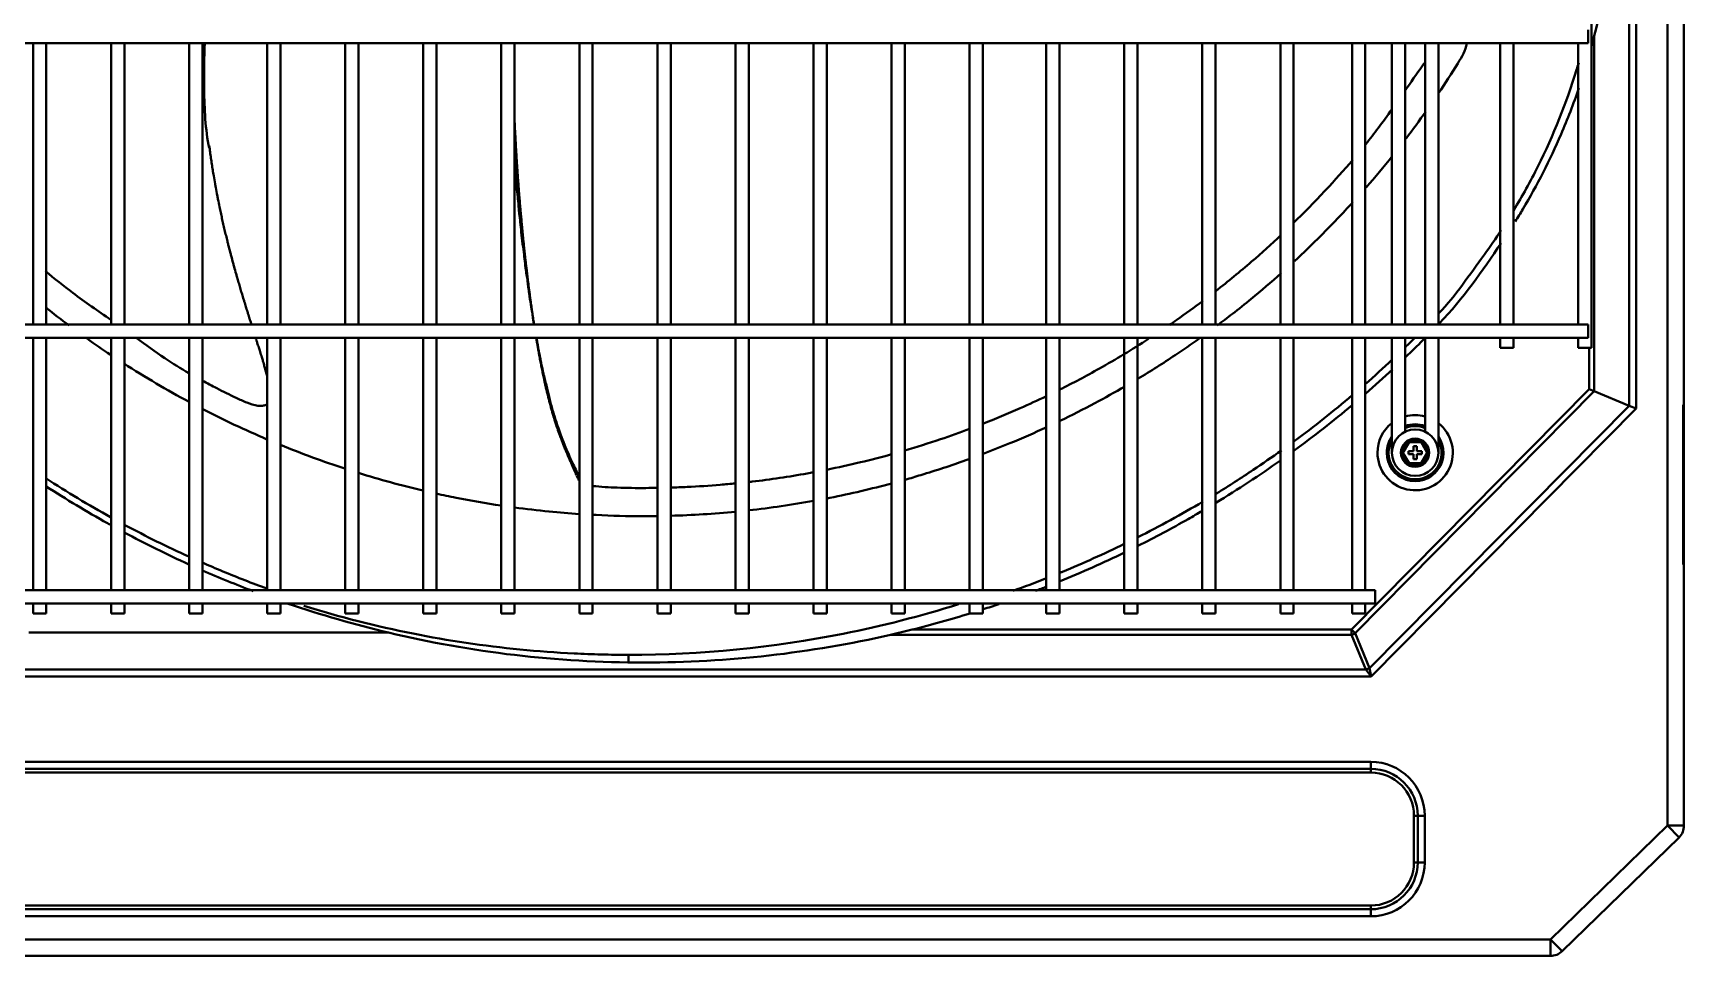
# Model space of a CAD drawing. Extents: x 58467 to 79089, y -33726 to -17391.
# Drawn here: x 72349.59 to 72399.3, y -20145.97 to -20118.17 of the extents above; entities that cross this region are included whole.
import ezdxf

# ---------------------------------------------------------------- set-up
doc = ezdxf.new("R2010")
doc.units = 0
doc.header["$LTSCALE"] = 100
doc.layers.add('+ENTE-ST-DOSEME USTU KONDDRENAJ', color=110, linetype='DOSEMEUSTUKONDENSDRENAJ_LINE', lineweight=40)
doc.linetypes.add('DOSEMEUSTUKONDENSDRENAJ_LINE', pattern='A,300,-40,["CD",Standard,S=15,R=0,X=-35,Y=-7.5],0', length=340)

# ---------------------------------------------------------------- blocks, each defined once
blk = doc.blocks.new('1 VE ZEMİN SAĞ')
at = {"color": 3}
for p, q in [((54186.602, -32843.125, -3.539), (54186.602, -32775.073, -3.539)), ((54187.102, -32843.078, -3.539), (54187.102, -32775.073, -3.539)), ((54187.102, -32775.073, -3.539), (54187.102, -32843.125, -3.539)), ((54187.102, -32843.078, -3.539), (54187.102, -32775.073, -3.539)), ((54185.45, -32830.477, -3.539), (54185.45, -32781.661, -3.539)), ((54185.662, -32781.509, -3.539), (54185.662, -32830.565, -3.539)), ((54184.316, -32828.733, -3.539), (54184.316, -32783.34, -3.539)), ((54065.854, -32819.554, -3.539), (54184.216, -32819.554, -3.539)), ((54137.4, -32819.554, -3.539), (54137.4, -32828.033, -3.539)), ((54137.8, -32828.033, -3.539), (54137.8, -32819.554, -3.539)), ((54139.75, -32819.554, -3.539), (54139.75, -32828.033, -3.539)), ((54140.15, -32828.033, -3.539), (54140.15, -32819.554, -3.539)), ((54142.1, -32819.554, -3.539), (54142.1, -32828.033, -3.539)), ((54142.5, -32828.033, -3.539), (54142.5, -32819.554, -3.539)), ((54144.449, -32819.554, -3.539), (54144.449, -32828.033, -3.539)), ((54144.849, -32828.033, -3.539), (54144.849, -32819.554, -3.539)), ((54146.799, -32819.554, -3.539), (54146.799, -32828.033, -3.539)), ((54147.199, -32828.033, -3.539), (54147.199, -32819.554, -3.539)), ((54149.149, -32819.554, -3.539), (54149.149, -32828.033, -3.539)), ((54149.548, -32828.033, -3.539), (54149.548, -32819.554, -3.539)), ((54151.498, -32819.554, -3.539), (54151.498, -32828.033, -3.539)), ((54151.898, -32828.033, -3.539), (54151.898, -32819.554, -3.539)), ((54153.848, -32819.554, -3.539), (54153.848, -32828.033, -3.539)), ((54154.248, -32828.033, -3.539), (54154.248, -32819.554, -3.539)), ((54156.197, -32819.554, -3.539), (54156.197, -32828.033, -3.539)), ((54156.597, -32828.033, -3.539), (54156.597, -32819.554, -3.539)), ((54158.547, -32819.554, -3.539), (54158.547, -32828.033, -3.539)), ((54158.947, -32828.033, -3.539), (54158.947, -32819.554, -3.539)), ((54160.897, -32819.554, -3.539), (54160.897, -32828.033, -3.539)), ((54161.297, -32828.033, -3.539), (54161.297, -32819.554, -3.539)), ((54163.246, -32819.554, -3.539), (54163.246, -32828.033, -3.539)), ((54163.646, -32828.033, -3.539), (54163.646, -32819.554, -3.539)), ((54165.596, -32819.554, -3.539), (54165.596, -32828.033, -3.539)), ((54165.996, -32828.033, -3.539), (54165.996, -32819.554, -3.539)), ((54167.903, -32819.554, -3.539), (54167.903, -32828.033, -3.539)), ((54168.303, -32828.033, -3.539), (54168.303, -32819.554, -3.539)), ((54170.252, -32819.554, -3.539), (54170.252, -32828.033, -3.539)), ((54170.652, -32828.033, -3.539), (54170.652, -32819.554, -3.539)), ((54172.602, -32819.554, -3.539), (54172.602, -32828.033, -3.539)), ((54173.002, -32828.033, -3.539), (54173.002, -32819.554, -3.539)), ((54174.951, -32819.554, -3.539), (54174.951, -32828.033, -3.539)), ((54175.351, -32828.033, -3.539), (54175.351, -32819.554, -3.539)), ((54177.108, -32819.554, -3.539), (54177.108, -32828.033, -3.539)), ((54177.508, -32828.033, -3.539), (54177.508, -32819.554, -3.539)), ((54178.308, -32819.555, -3.539), (54178.308, -32828.033, -3.539)), ((54178.708, -32828.033, -3.539), (54178.708, -32819.555, -3.539)), ((54179.308, -32819.554, -3.539), (54179.308, -32828.033, -3.539)), ((54179.708, -32828.033, -3.539), (54179.708, -32819.554, -3.539)), ((54181.567, -32819.554, -3.539), (54181.567, -32828.033, -3.539)), ((54181.967, -32828.033, -3.539), (54181.967, -32819.554, -3.539)), ((54183.916, -32819.554, -3.539), (54183.916, -32828.033, -3.539)), ((54184.216, -32819.154, -3.539), (54184.216, -32819.354, -3.539)), ((54184.216, -32819.354, -3.539), (54184.216, -32819.554, -3.539)), ((54184.402, -32819.331, -3.539), (54184.402, -32830.043, -3.539)), ((54184.216, -32828.033, -3.539), (54065.854, -32828.033, -3.539)), ((54184.216, -32828.033, -3.539), (54184.216, -32828.233, -3.539)), ((54065.854, -32828.433, -3.539), (54184.216, -32828.433, -3.539)), ((54137.4, -32828.433, -3.539), (54137.4, -32836.032, -3.539)), ((54137.8, -32836.032, -3.539), (54137.8, -32828.433, -3.539)), ((54139.75, -32828.433, -3.539), (54139.75, -32836.032, -3.539)), ((54140.15, -32836.032, -3.539), (54140.15, -32828.433, -3.539)), ((54142.1, -32828.433, -3.539), (54142.1, -32836.032, -3.539)), ((54142.5, -32836.032, -3.539), (54142.5, -32828.433, -3.539)), ((54144.449, -32828.433, -3.539), (54144.449, -32836.032, -3.539)), ((54144.849, -32836.032, -3.539), (54144.849, -32828.433, -3.539)), ((54146.799, -32828.433, -3.539), (54146.799, -32836.032, -3.539)), ((54147.199, -32836.032, -3.539), (54147.199, -32828.433, -3.539)), ((54149.149, -32828.433, -3.539), (54149.149, -32836.032, -3.539)), ((54149.548, -32836.032, -3.539), (54149.548, -32828.433, -3.539)), ((54151.498, -32828.433, -3.539), (54151.498, -32836.032, -3.539)), ((54151.898, -32836.032, -3.539), (54151.898, -32828.433, -3.539)), ((54153.848, -32828.433, -3.539), (54153.848, -32836.032, -3.539)), ((54154.248, -32836.032, -3.539), (54154.248, -32828.433, -3.539)), ((54156.197, -32828.433, -3.539), (54156.197, -32836.032, -3.539)), ((54156.597, -32836.032, -3.539), (54156.597, -32828.433, -3.539)), ((54158.547, -32828.433, -3.539), (54158.547, -32836.032, -3.539)), ((54158.947, -32836.032, -3.539), (54158.947, -32828.433, -3.539)), ((54160.897, -32828.433, -3.539), (54160.897, -32836.032, -3.539)), ((54161.297, -32836.032, -3.539), (54161.297, -32828.433, -3.539)), ((54163.246, -32828.433, -3.539), (54163.246, -32836.032, -3.539)), ((54163.646, -32836.032, -3.539), (54163.646, -32828.433, -3.539)), ((54165.596, -32828.433, -3.539), (54165.596, -32836.032, -3.539)), ((54165.996, -32836.032, -3.539), (54165.996, -32828.433, -3.539)), ((54167.903, -32828.433, -3.539), (54167.903, -32836.032, -3.539)), ((54168.303, -32836.032, -3.539), (54168.303, -32828.433, -3.539)), ((54170.252, -32828.433, -3.539), (54170.252, -32836.032, -3.539)), ((54170.652, -32836.032, -3.539), (54170.652, -32828.433, -3.539)), ((54172.602, -32828.433, -3.539), (54172.602, -32836.032, -3.539)), ((54173.002, -32836.032, -3.539), (54173.002, -32828.433, -3.539)), ((54174.951, -32828.433, -3.539), (54174.951, -32836.032, -3.539)), ((54175.351, -32836.032, -3.539), (54175.351, -32828.433, -3.539)), ((54177.108, -32828.433, -3.539), (54177.108, -32836.032, -3.539)), ((54177.508, -32836.032, -3.539), (54177.508, -32828.433, -3.539)), ((54178.308, -32828.433, -3.539), (54178.308, -32829.567, -3.539)), ((54178.708, -32829.567, -3.539), (54178.708, -32828.433, -3.539)), ((54179.308, -32828.433, -3.539), (54179.308, -32829.567, -3.539)), ((54179.708, -32829.567, -3.539), (54179.708, -32828.433, -3.539)), ((54181.567, -32828.433, -3.539), (54181.567, -32828.733, -3.539)), ((54181.967, -32828.733, -3.539), (54181.967, -32828.433, -3.539)), ((54183.916, -32828.433, -3.539), (54183.916, -32828.733, -3.539)), ((54184.216, -32828.233, -3.539), (54184.216, -32828.433, -3.539)), ((54181.567, -32828.733, -3.539), (54181.967, -32828.733, -3.539)), ((54183.916, -32828.733, -3.539), (54184.316, -32828.733, -3.539)), ((54184.247, -32829.978, -3.539), (54184.247, -32828.733, -3.539)), ((54178.308, -32829.567, -3.539), (54178.308, -32829.85, -3.539)), ((54178.708, -32829.85, -3.539), (54178.708, -32829.567, -3.539)), ((54179.308, -32829.567, -3.539), (54179.308, -32829.85, -3.539)), ((54179.708, -32829.85, -3.539), (54179.708, -32829.567, -3.539)), ((54177.095, -32837.221, -3.539), (54184.247, -32829.978, -3.539)), ((54184.402, -32830.043, -3.539), (54177.205, -32837.331, -3.539)), ((54178.308, -32829.85, -3.539), (54178.308, -32830.216, -3.539)), ((54178.308, -32829.85, -3.539), (54178.308, -32829.85, -3.539)), ((54178.708, -32830.216, -3.539), (54178.708, -32829.85, -3.539)), ((54179.308, -32829.85, -3.539), (54179.308, -32830.216, -3.539)), ((54179.708, -32830.216, -3.539), (54179.708, -32829.85, -3.539)), ((54184.247, -32829.978, -3.539), (54184.402, -32830.043, -3.539)), ((54184.402, -32830.043, -3.539), (54185.45, -32830.477, -3.539)), ((54177.639, -32838.378, -3.539), (54185.45, -32830.477, -3.539)), ((54185.662, -32830.565, -3.539), (54177.681, -32838.636, -3.539)), ((54178.308, -32830.216, -3.539), (54178.308, -32830.216, -3.539)), ((54178.308, -32830.216, -3.539), (54178.308, -32830.499, -3.539)), ((54178.308, -32830.499, -3.539), (54178.308, -32831.875, -3.539)), ((54178.708, -32830.499, -3.539), (54178.708, -32830.216, -3.539)), ((54178.708, -32831.259, -3.539), (54178.708, -32830.499, -3.539)), ((54179.308, -32830.216, -3.539), (54179.308, -32830.498, -3.539)), ((54179.308, -32830.498, -3.539), (54179.308, -32831.259, -3.539)), ((54179.708, -32830.498, -3.539), (54179.708, -32830.216, -3.539)), ((54179.708, -32831.875, -3.539), (54179.708, -32830.498, -3.539)), ((54185.45, -32830.477, -3.539), (54185.662, -32830.565, -3.539)), ((54187.082, -32830.448, -3.539), (54187.082, -32834.931, -3.539)), ((54187.082, -32830.448, -3.539), (54187.082, -32834.931, -3.539)), ((54178.583, -32831.892, -3.539), (54178.795, -32831.523, -3.539)), ((54178.824, -32831.573, -3.539), (54178.641, -32831.892, -3.539)), ((54178.795, -32831.523, -3.539), (54179.22, -32831.523, -3.539)), ((54178.795, -32831.523, -3.539), (54178.824, -32831.573, -3.539)), ((54179.191, -32831.573, -3.539), (54178.824, -32831.573, -3.539)), ((54179.191, -32831.573, -3.539), (54179.22, -32831.523, -3.539)), ((54179.375, -32831.892, -3.539), (54179.191, -32831.573, -3.539)), ((54179.22, -32831.523, -3.539), (54179.433, -32831.892, -3.539)), ((54178.795, -32832.26, -3.539), (54178.583, -32831.892, -3.539)), ((54178.583, -32831.892, -3.539), (54178.641, -32831.892, -3.539)), ((54178.641, -32831.892, -3.539), (54178.824, -32832.21, -3.539)), ((54178.958, -32831.842, -3.539), (54178.808, -32831.842, -3.539)), ((54178.808, -32831.941, -3.539), (54178.808, -32831.842, -3.539)), ((54178.958, -32831.941, -3.539), (54178.808, -32831.941, -3.539)), ((54178.958, -32831.692, -3.539), (54179.058, -32831.692, -3.539)), ((54178.958, -32831.842, -3.539), (54178.958, -32831.692, -3.539)), ((54178.958, -32832.091, -3.539), (54178.958, -32831.941, -3.539)), ((54179.058, -32831.692, -3.539), (54179.058, -32831.842, -3.539)), ((54179.058, -32831.842, -3.539), (54179.208, -32831.842, -3.539)), ((54179.058, -32831.941, -3.539), (54179.058, -32832.091, -3.539)), ((54179.058, -32831.941, -3.539), (54179.208, -32831.941, -3.539)), ((54179.191, -32832.21, -3.539), (54179.375, -32831.892, -3.539)), ((54179.208, -32831.941, -3.539), (54179.208, -32831.842, -3.539)), ((54179.433, -32831.892, -3.539), (54179.22, -32832.26, -3.539)), ((54179.375, -32831.892, -3.539), (54179.433, -32831.892, -3.539)), ((54178.795, -32832.26, -3.539), (54178.824, -32832.21, -3.539)), ((54179.22, -32832.26, -3.539), (54178.795, -32832.26, -3.539)), ((54178.824, -32832.21, -3.539), (54179.191, -32832.21, -3.539)), ((54178.958, -32832.091, -3.539), (54179.058, -32832.091, -3.539)), ((54179.191, -32832.21, -3.539), (54179.22, -32832.26, -3.539)), ((54187.102, -32834.931, -3.539), (54187.082, -32834.931, -3.539)), ((54187.082, -32834.931, -3.539), (54187.082, -32835.231, -3.539)), ((54187.102, -32834.931, -3.539), (54187.082, -32834.931, -3.539)), ((54187.082, -32834.931, -3.539), (54187.082, -32835.231, -3.539)), ((54177.808, -32836.032, -3.539), (54072.353, -32836.032, -3.539)), ((54177.808, -32836.032, -3.539), (54177.808, -32836.232, -3.539)), ((54072.353, -32836.432, -3.539), (54177.808, -32836.432, -3.539)), ((54137.4, -32836.432, -3.539), (54137.4, -32836.732, -3.539)), ((54137.8, -32836.732, -3.539), (54137.8, -32836.432, -3.539)), ((54139.75, -32836.432, -3.539), (54139.75, -32836.732, -3.539)), ((54140.15, -32836.732, -3.539), (54140.15, -32836.432, -3.539)), ((54142.1, -32836.432, -3.539), (54142.1, -32836.732, -3.539)), ((54142.5, -32836.732, -3.539), (54142.5, -32836.432, -3.539)), ((54144.449, -32836.432, -3.539), (54144.449, -32836.732, -3.539)), ((54144.849, -32836.732, -3.539), (54144.849, -32836.432, -3.539)), ((54146.799, -32836.432, -3.539), (54146.799, -32836.732, -3.539)), ((54147.199, -32836.732, -3.539), (54147.199, -32836.432, -3.539)), ((54149.149, -32836.432, -3.539), (54149.149, -32836.732, -3.539)), ((54149.548, -32836.732, -3.539), (54149.548, -32836.432, -3.539)), ((54151.498, -32836.432, -3.539), (54151.498, -32836.732, -3.539)), ((54151.898, -32836.732, -3.539), (54151.898, -32836.432, -3.539)), ((54153.848, -32836.432, -3.539), (54153.848, -32836.732, -3.539)), ((54154.248, -32836.732, -3.539), (54154.248, -32836.432, -3.539)), ((54156.197, -32836.432, -3.539), (54156.197, -32836.732, -3.539)), ((54156.597, -32836.732, -3.539), (54156.597, -32836.432, -3.539)), ((54158.547, -32836.432, -3.539), (54158.547, -32836.732, -3.539)), ((54158.947, -32836.732, -3.539), (54158.947, -32836.432, -3.539)), ((54160.897, -32836.432, -3.539), (54160.897, -32836.732, -3.539)), ((54161.297, -32836.732, -3.539), (54161.297, -32836.432, -3.539)), ((54163.246, -32836.432, -3.539), (54163.246, -32836.732, -3.539)), ((54163.646, -32836.732, -3.539), (54163.646, -32836.432, -3.539)), ((54165.596, -32836.432, -3.539), (54165.596, -32836.732, -3.539)), ((54165.996, -32836.732, -3.539), (54165.996, -32836.432, -3.539)), ((54167.903, -32836.432, -3.539), (54167.903, -32836.732, -3.539)), ((54168.303, -32836.732, -3.539), (54168.303, -32836.432, -3.539)), ((54170.252, -32836.432, -3.539), (54170.252, -32836.732, -3.539)), ((54170.652, -32836.732, -3.539), (54170.652, -32836.432, -3.539)), ((54172.602, -32836.432, -3.539), (54172.602, -32836.732, -3.539)), ((54173.002, -32836.732, -3.539), (54173.002, -32836.432, -3.539)), ((54174.951, -32836.432, -3.539), (54174.951, -32836.732, -3.539)), ((54175.351, -32836.732, -3.539), (54175.351, -32836.432, -3.539)), ((54177.108, -32836.432, -3.539), (54177.108, -32836.732, -3.539)), ((54177.508, -32836.732, -3.539), (54177.508, -32836.432, -3.539)), ((54177.808, -32836.232, -3.539), (54177.808, -32836.432, -3.539)), ((54137.4, -32836.732, -3.539), (54137.8, -32836.732, -3.539)), ((54139.75, -32836.732, -3.539), (54140.15, -32836.732, -3.539)), ((54142.1, -32836.732, -3.539), (54142.5, -32836.732, -3.539)), ((54144.449, -32836.732, -3.539), (54144.849, -32836.732, -3.539)), ((54146.799, -32836.732, -3.539), (54147.199, -32836.732, -3.539)), ((54149.149, -32836.732, -3.539), (54149.548, -32836.732, -3.539)), ((54151.498, -32836.732, -3.539), (54151.898, -32836.732, -3.539)), ((54153.848, -32836.732, -3.539), (54154.248, -32836.732, -3.539)), ((54156.197, -32836.732, -3.539), (54156.597, -32836.732, -3.539)), ((54158.547, -32836.732, -3.539), (54158.947, -32836.732, -3.539)), ((54160.897, -32836.732, -3.539), (54161.297, -32836.732, -3.539)), ((54163.246, -32836.732, -3.539), (54163.646, -32836.732, -3.539)), ((54165.596, -32836.732, -3.539), (54165.996, -32836.732, -3.539)), ((54167.903, -32836.732, -3.539), (54168.303, -32836.732, -3.539)), ((54170.252, -32836.732, -3.539), (54170.652, -32836.732, -3.539)), ((54172.602, -32836.732, -3.539), (54173.002, -32836.732, -3.539)), ((54174.951, -32836.732, -3.539), (54175.351, -32836.732, -3.539)), ((54177.108, -32836.732, -3.539), (54177.508, -32836.732, -3.539)), ((54148.101, -32837.312, -3.539), (54137.279, -32837.312, -3.539)), ((54177.095, -32837.376, -3.539), (54163.218, -32837.376, -3.539)), ((54163.867, -32837.221, -3.539), (54177.095, -32837.221, -3.539)), ((54177.095, -32837.221, -3.539), (54177.095, -32837.376, -3.539)), ((54177.095, -32837.221, -3.539), (54177.205, -32837.331, -3.539)), ((54177.529, -32838.424, -3.539), (54177.095, -32837.376, -3.539)), ((54177.205, -32837.331, -3.539), (54177.639, -32838.378, -3.539)), ((54072.675, -32838.424, -3.539), (54177.529, -32838.424, -3.539)), ((54177.681, -32838.636, -3.539), (54177.529, -32838.424, -3.539)), ((54177.639, -32838.378, -3.539), (54177.681, -32838.636, -3.539)), ((54177.681, -32838.636, -3.539), (54072.523, -32838.636, -3.539)), ((54072.529, -32841.203, -3.539), (54177.674, -32841.203, -3.539)), ((54177.674, -32841.415, -3.539), (54072.529, -32841.415, -3.539)), ((54177.674, -32841.415, -3.539), (54177.674, -32841.203, -3.539)), ((54177.674, -32841.527, -3.539), (54177.674, -32841.415, -3.539)), ((54177.674, -32841.527, -3.539), (54072.529, -32841.527, -3.539)), ((54178.974, -32844.233, -3.539), (54178.974, -32842.827, -3.539)), ((54178.974, -32842.827, -3.539), (54179.086, -32842.827, -3.539)), ((54179.086, -32844.233, -3.539), (54179.086, -32842.827, -3.539)), ((54179.086, -32842.827, -3.539), (54179.298, -32842.827, -3.539)), ((54179.298, -32842.827, -3.539), (54179.298, -32844.233, -3.539)), ((54183.081, -32846.552, -3.539), (54186.602, -32843.125, -3.539)), ((54186.956, -32843.479, -3.539), (54183.434, -32846.906, -3.539)), ((54186.956, -32843.479, -3.539), (54186.602, -32843.125, -3.539)), ((54187.102, -32843.125, -3.539), (54186.602, -32843.125, -3.539)), ((54178.974, -32844.233, -3.539), (54179.086, -32844.233, -3.539)), ((54179.086, -32844.233, -3.539), (54179.298, -32844.233, -3.539)), ((54072.529, -32845.533, -3.539), (54177.674, -32845.533, -3.539)), ((54072.529, -32845.645, -3.539), (54177.674, -32845.645, -3.539)), ((54177.674, -32845.857, -3.539), (54072.529, -32845.857, -3.539)), ((54177.674, -32845.533, -3.539), (54177.674, -32845.645, -3.539)), ((54177.674, -32845.857, -3.539), (54177.674, -32845.645, -3.539)), ((54067.079, -32846.552, -3.539), (54183.081, -32846.552, -3.539)), ((54183.081, -32847.052, -3.539), (54183.081, -32846.552, -3.539)), ((54183.434, -32846.906, -3.539), (54183.081, -32846.552, -3.539)), ((54183.081, -32847.052, -3.539), (54067.079, -32847.052, -3.539))]:
    blk.add_line(p, q, dxfattribs=at)
for radius in [0.7, 0.425, 0.425]:
    blk.add_circle((54179.008, -32831.892, -3.539), radius, dxfattribs=at)
at = {"color": 3, "extrusion": (0, 0, -1)}
for centre, radius, start, end in [((-54179.008, -32831.892, 3.539), 1.133, 0, 51.8625), ((-54179.008, -32831.892, 3.539), 1.133, 128.1431, 0), ((-54179.008, -32831.892, 3.539), 1.133, 74.6607, 105.3451), ((-54179.008, -32831.892, 3.539), 0.856, 69.5138, 110.4919), ((-54179.008, -32831.892, 3.539), 0.8, 67.9949, 112.0107), ((-54179.008, -32831.892, 3.539), 0.856, 0, 35.2181), ((-54179.008, -32831.892, 3.539), 0.856, 144.7874, 0), ((-54179.008, -32831.892, 3.539), 0.8, 0, 28.9856), ((-54179.008, -32831.892, 3.539), 0.8, 151.0199, 0), ((-54187.162, -32835.231, 3.539), 0.08, 318.5895, 0), ((-54187.162, -32835.231, 3.539), 0.08, 318.5895, 0), ((-54177.674, -32842.827, 3.539), 1.624, 90, 180), ((-54186.602, -32843.125, 3.539), 0.5, 180, 225), ((-54177.674, -32844.233, 3.539), 1.624, 180, 270), ((-54183.081, -32846.552, 3.539), 0.5, 225, 270)]:
    blk.add_arc(centre, radius, start, end, dxfattribs=at)
at = {"color": 3}
for centre, radius, start, end in [((54177.674, -32842.827, -3.539), 1.412, 0, 90), ((54177.674, -32842.827, -3.539), 1.3, 0, 90), ((54177.674, -32844.233, -3.539), 1.412, 270, 0), ((54177.674, -32844.233, -3.539), 1.3, 270, 0)]:
    blk.add_arc(centre, radius, start, end, dxfattribs=at)
for centre in [(54177.095, -32837.221, -3.539), (54177.529, -32838.268, -3.539)]:
    blk.add_ellipse(centre, major_axis=(0.203, 0.084), ratio=0.678598, start_param=4.438375, end_param=4.986403, dxfattribs=at)
for points, knots in [([(54185.238, -32805.053, -3.539), (54185.237, -32807.451, -3.539), (54185.194, -32809.846, -3.539), (54185.085, -32812.839, -3.539), (54185.06, -32813.437, -3.539), (54185.005, -32814.632, -3.539), (54184.978, -32815.23, -3.539), (54184.868, -32817.016, -3.539), (54184.688, -32818.185, -3.539), (54184.402, -32819.331, -3.539)], [0, 0, 0, 0, 0.5, 0.5, 0.625, 0.625, 0.75, 0.75, 1, 1, 1, 1]), ([(54142.701, -32822.705, -3.539), (54142.695, -32822.675, -3.539), (54142.577, -32822.062, -3.539), (54142.544, -32821.004, -3.539), (54142.552, -32819.98, -3.539), (54142.573, -32819.554, -3.539)], [0, 0, 0, 0, 0.028763, 0.596266, 1, 1, 1, 1]), ([(54180.561, -32819.571, -3.539), (54180.534, -32819.771, -3.539), (54180.231, -32820.274, -3.539), (54179.912, -32820.767, -3.539), (54179.713, -32821.062, -3.539)], [0, 0, 0, 0, 0.394402, 1, 1, 1, 1]), ([(54178.708, -32820.981, -3.539), (54178.877, -32820.737, -3.539), (54179.075, -32820.452, -3.539), (54179.279, -32820.169, -3.539), (54179.308, -32820.13, -3.539)], [0, 0, 0, 0, 0.861799, 1, 1, 1, 1]), ([(54181.975, -32824.593, -3.539), (54182.236, -32824.161, -3.539), (54182.48, -32823.719, -3.539), (54183.171, -32822.337, -3.539), (54183.565, -32821.354, -3.539), (54183.89, -32820.292, -3.539), (54183.912, -32820.221, -3.539), (54183.932, -32820.151, -3.539)], [0, 0, 0, 0, 0.31261, 0.31261, 0.954356, 0.954356, 1, 1, 1, 1]), ([(54182.025, -32824.928, -3.539), (54182.102, -32824.804, -3.539), (54182.178, -32824.68, -3.539), (54182.681, -32823.834, -3.539), (54183.068, -32823.076, -3.539), (54183.597, -32821.846, -3.539), (54183.775, -32821.384, -3.539), (54183.935, -32820.915, -3.539)], [0, 0, 0, 0, 0.098619, 0.098619, 0.666619, 0.666619, 1, 1, 1, 1]), ([(54177.524, -32822.595, -3.539), (54177.65, -32822.439, -3.539), (54177.918, -32822.095, -3.539), (54178.175, -32821.74, -3.539), (54178.312, -32821.546, -3.539)], [0, 0, 0, 0, 0.45942, 1, 1, 1, 1]), ([(54151.898, -32821.925, -3.539), (54151.899, -32821.939, -3.539), (54151.902, -32822.003, -3.539), (54151.907, -32822.118, -3.539), (54151.916, -32822.283, -3.539), (54151.924, -32822.43, -3.539), (54151.933, -32822.592, -3.539), (54151.941, -32822.737, -3.539), (54151.951, -32822.898, -3.539), (54151.961, -32823.059, -3.539), (54151.97, -32823.204, -3.539), (54151.981, -32823.366, -3.539), (54151.991, -32823.513, -3.539), (54152.003, -32823.678, -3.539), (54152.014, -32823.824, -3.539), (54152.025, -32823.969, -3.539), (54152.037, -32824.128, -3.539), (54152.05, -32824.286, -3.539), (54152.063, -32824.443, -3.539), (54152.077, -32824.6, -3.539), (54152.089, -32824.742, -3.539), (54152.104, -32824.899, -3.539), (54152.117, -32825.04, -3.539), (54152.132, -32825.199, -3.539), (54152.146, -32825.342, -3.539), (54152.161, -32825.484, -3.539), (54152.177, -32825.64, -3.539), (54152.191, -32825.778, -3.539), (54152.208, -32825.931, -3.539), (54152.223, -32826.068, -3.539), (54152.241, -32826.22, -3.539), (54152.258, -32826.371, -3.539), (54152.275, -32826.507, -3.539), (54152.293, -32826.659, -3.539), (54152.31, -32826.795, -3.539), (54152.33, -32826.948, -3.539), (54152.348, -32827.085, -3.539), (54152.366, -32827.219, -3.539), (54152.387, -32827.367, -3.539), (54152.405, -32827.499, -3.539), (54152.426, -32827.645, -3.539), (54152.443, -32827.761, -3.539), (54152.464, -32827.901, -3.539), (54152.477, -32827.982, -3.539), (54152.485, -32828.035, -3.539)], [0, 0, 0, 0, 0.006537, 0.029522, 0.052508, 0.083155, 0.098479, 0.129126, 0.152111, 0.175096, 0.205744, 0.221067, 0.251714, 0.2747, 0.297685, 0.32067, 0.343656, 0.374303, 0.397288, 0.420274, 0.450921, 0.466244, 0.496892, 0.519877, 0.542862, 0.565848, 0.588833, 0.61948, 0.634804, 0.665451, 0.688436, 0.711422, 0.742069, 0.757393, 0.78804, 0.811025, 0.83401, 0.856996, 0.879981, 0.910628, 0.925952, 0.956599, 0.971923, 1, 1, 1, 1]), ([(54143.977, -32828.034, -3.539), (54143.977, -32828.034, -3.539), (54143.962, -32827.987, -3.539), (54143.932, -32827.891, -3.539), (54143.891, -32827.761, -3.539), (54143.85, -32827.629, -3.539), (54143.808, -32827.494, -3.539), (54143.766, -32827.358, -3.539), (54143.724, -32827.22, -3.539), (54143.682, -32827.082, -3.539), (54143.636, -32826.926, -3.539), (54143.59, -32826.769, -3.539), (54143.549, -32826.628, -3.539), (54143.504, -32826.469, -3.539), (54143.464, -32826.326, -3.539), (54143.415, -32826.146, -3.539), (54143.376, -32826.001, -3.539), (54143.327, -32825.818, -3.539), (54143.289, -32825.671, -3.539), (54143.247, -32825.503, -3.539), (54143.21, -32825.351, -3.539), (54143.169, -32825.179, -3.539), (54143.128, -32825.005, -3.539), (54143.089, -32824.832, -3.539), (54143.051, -32824.659, -3.539), (54143.011, -32824.467, -3.539), (54142.975, -32824.294, -3.539), (54142.937, -32824.101, -3.539), (54142.908, -32823.945, -3.539), (54142.873, -32823.751, -3.539), (54142.843, -32823.575, -3.539), (54142.81, -32823.378, -3.539), (54142.783, -32823.198, -3.539), (54142.756, -32823.017, -3.539), (54142.731, -32822.834, -3.539), (54142.715, -32822.713, -3.539), (54142.708, -32822.653, -3.539)], [0, 0, 0, 0, 0.000068, 0.030993, 0.061917, 0.082534, 0.113458, 0.144382, 0.164999, 0.195923, 0.226847, 0.257772, 0.288696, 0.309313, 0.350545, 0.371161, 0.412394, 0.43301, 0.474243, 0.494859, 0.525784, 0.556708, 0.587632, 0.618557, 0.649481, 0.680406, 0.721638, 0.742255, 0.783487, 0.804103, 0.845336, 0.87626, 0.907185, 0.938109, 0.969034, 1, 1, 1, 1]), ([(54175.371, -32824.95, -3.539), (54175.689, -32824.637, -3.539), (54176.285, -32824.026, -3.539), (54176.863, -32823.384, -3.539), (54177.129, -32823.072, -3.539)], [0, 0, 0, 0, 0.526998, 1, 1, 1, 1]), ([(54151.898, -32823.146, -3.539), (54151.901, -32823.178, -3.539), (54151.916, -32823.308, -3.539), (54151.928, -32823.495, -3.539), (54151.942, -32823.713, -3.539), (54151.964, -32823.943, -3.539), (54151.993, -32824.182, -3.539), (54152.013, -32824.394, -3.539), (54152.025, -32824.575, -3.539), (54152.04, -32824.746, -3.539), (54152.076, -32824.963, -3.539), (54152.095, -32825.218, -3.539), (54152.118, -32825.446, -3.539), (54152.148, -32825.675, -3.539), (54152.182, -32825.903, -3.539), (54152.204, -32826.128, -3.539), (54152.239, -32826.423, -3.539), (54152.283, -32826.647, -3.539), (54152.31, -32826.91, -3.539), (54152.343, -32827.16, -3.539), (54152.389, -32827.423, -3.539), (54152.424, -32827.646, -3.539), (54152.45, -32827.832, -3.539), (54152.468, -32827.945, -3.539), (54152.48, -32828.009, -3.539), (54152.486, -32828.034, -3.539)], [0, 0, 0, 0, 0.018147, 0.072604, 0.104033, 0.137751, 0.209267, 0.273712, 0.29859, 0.319902, 0.366361, 0.424834, 0.458218, 0.494226, 0.568305, 0.629107, 0.652171, 0.729744, 0.761435, 0.795633, 0.869455, 0.937429, 0.963885, 0.985806, 1, 1, 1, 1]), ([(54173.016, -32827.017, -3.539), (54173.377, -32826.734, -3.539), (54174.038, -32826.191, -3.539), (54174.679, -32825.61, -3.539), (54174.97, -32825.336, -3.539)], [0, 0, 0, 0, 0.541295, 1, 1, 1, 1]), ([(54179.717, -32827.702, -3.539), (54180.244, -32827.137, -3.539), (54180.644, -32826.54, -3.539), (54181.268, -32825.681, -3.539), (54181.437, -32825.436, -3.539), (54181.6, -32825.188, -3.539)], [0, 0, 0, 0, 0.719648, 0.719648, 1, 1, 1, 1]), ([(54137.775, -32826.422, -3.539), (54138.044, -32826.647, -3.539), (54138.68, -32827.157, -3.539), (54139.356, -32827.626, -3.539), (54139.742, -32827.894, -3.539)], [0, 0, 0, 0, 0.431303, 1, 1, 1, 1]), ([(54173.048, -32828.061, -3.539), (54173.202, -32827.945, -3.539), (54173.356, -32827.828, -3.539), (54173.697, -32827.563, -3.539), (54173.883, -32827.414, -3.539), (54174.375, -32827.011, -3.539), (54174.677, -32826.753, -3.539), (54174.974, -32826.488, -3.539)], [0, 0, 0, 0, 0.233835, 0.233835, 0.520573, 0.520573, 1, 1, 1, 1]), ([(54171.611, -32828.045, -3.539), (54171.685, -32827.994, -3.539), (54172.022, -32827.761, -3.539), (54172.356, -32827.519, -3.539), (54172.614, -32827.325, -3.539)], [0, 0, 0, 0, 0.220681, 1, 1, 1, 1]), ([(54139.75, -32828.953, -3.539), (54139.743, -32828.948, -3.539), (54139.735, -32828.943, -3.539), (54139.494, -32828.781, -3.539), (54139.261, -32828.621, -3.539), (54139.031, -32828.457, -3.539)], [0, 0, 0, 0, 0.030043, 0.030043, 1, 1, 1, 1]), ([(54140.508, -32828.433, -3.539), (54140.793, -32828.639, -3.539), (54141.304, -32829.019, -3.539), (54141.848, -32829.355, -3.539), (54142.094, -32829.497, -3.539)], [0, 0, 0, 0, 0.555414, 1, 1, 1, 1]), ([(54144.45, -32829.599, -3.539), (54144.447, -32829.586, -3.539), (54144.438, -32829.548, -3.539), (54144.421, -32829.485, -3.539), (54144.401, -32829.412, -3.539), (54144.377, -32829.324, -3.539), (54144.35, -32829.233, -3.539), (54144.319, -32829.126, -3.539), (54144.291, -32829.031, -3.539), (54144.261, -32828.934, -3.539), (54144.23, -32828.835, -3.539), (54144.194, -32828.72, -3.539), (54144.157, -32828.602, -3.539), (54144.126, -32828.502, -3.539), (54144.108, -32828.447, -3.539), (54144.1, -32828.422, -3.539)], [0, 0, 0, 0, 0.041171, 0.11053, 0.17989, 0.249249, 0.353288, 0.422648, 0.526687, 0.596046, 0.665406, 0.769445, 0.873484, 0.942844, 1, 1, 1, 1]), ([(54152.549, -32828.432, -3.539), (54152.549, -32828.434, -3.539), (54152.557, -32828.479, -3.539), (54152.572, -32828.567, -3.539), (54152.594, -32828.696, -3.539), (54152.614, -32828.809, -3.539), (54152.637, -32828.935, -3.539), (54152.657, -32829.045, -3.539), (54152.684, -32829.182, -3.539), (54152.705, -32829.291, -3.539), (54152.732, -32829.427, -3.539), (54152.754, -32829.534, -3.539), (54152.78, -32829.654, -3.539), (54152.803, -32829.761, -3.539), (54152.829, -32829.88, -3.539), (54152.857, -32829.998, -3.539), (54152.882, -32830.104, -3.539), (54152.908, -32830.208, -3.539), (54152.934, -32830.313, -3.539), (54152.961, -32830.416, -3.539), (54152.988, -32830.517, -3.539), (54153.016, -32830.617, -3.539), (54153.045, -32830.716, -3.539), (54153.073, -32830.812, -3.539), (54153.104, -32830.91, -3.539), (54153.134, -32831.006, -3.539), (54153.162, -32831.089, -3.539), (54153.19, -32831.172, -3.539), (54153.222, -32831.265, -3.539), (54153.255, -32831.357, -3.539), (54153.285, -32831.435, -3.539), (54153.314, -32831.514, -3.539), (54153.344, -32831.59, -3.539), (54153.378, -32831.676, -3.539), (54153.408, -32831.751, -3.539), (54153.438, -32831.823, -3.539), (54153.463, -32831.884, -3.539), (54153.489, -32831.944, -3.539), (54153.518, -32832.012, -3.539), (54153.546, -32832.079, -3.539), (54153.574, -32832.144, -3.539), (54153.597, -32832.196, -3.539), (54153.621, -32832.251, -3.539), (54153.641, -32832.297, -3.539), (54153.664, -32832.35, -3.539), (54153.682, -32832.391, -3.539), (54153.703, -32832.439, -3.539), (54153.721, -32832.48, -3.539), (54153.736, -32832.515, -3.539), (54153.752, -32832.553, -3.539), (54153.759, -32832.568, -3.539), (54153.761, -32832.573, -3.539)], [0, 0, 0, 0, 0.000919, 0.026107, 0.051295, 0.076483, 0.093275, 0.126859, 0.143651, 0.177235, 0.194027, 0.227611, 0.244403, 0.269591, 0.294779, 0.319967, 0.345155, 0.361947, 0.387135, 0.412323, 0.429115, 0.454303, 0.479491, 0.496283, 0.521471, 0.546659, 0.563451, 0.580243, 0.605431, 0.630619, 0.647411, 0.664203, 0.689391, 0.706183, 0.731372, 0.748164, 0.764956, 0.781748, 0.79854, 0.823728, 0.84052, 0.857312, 0.874104, 0.890896, 0.907688, 0.92448, 0.941272, 0.958064, 0.974856, 0.991648, 1, 1, 1, 1]), ([(54152.56, -32828.432, -3.539), (54152.562, -32828.441, -3.539), (54152.571, -32828.499, -3.539), (54152.587, -32828.609, -3.539), (54152.621, -32828.808, -3.539), (54152.683, -32829.097, -3.539), (54152.727, -32829.33, -3.539), (54152.804, -32829.68, -3.539), (54152.868, -32829.885, -3.539), (54152.919, -32830.121, -3.539), (54152.959, -32830.302, -3.539), (54153.005, -32830.484, -3.539), (54153.049, -32830.63, -3.539), (54153.077, -32830.726, -3.539), (54153.104, -32830.816, -3.539), (54153.145, -32830.939, -3.539), (54153.205, -32831.12, -3.539), (54153.326, -32831.46, -3.539), (54153.478, -32831.834, -3.539), (54153.634, -32832.192, -3.539), (54153.724, -32832.371, -3.539), (54153.777, -32832.483, -3.539), (54153.809, -32832.571, -3.539), (54153.818, -32832.663, -3.539), (54153.826, -32832.708, -3.539), (54153.829, -32832.727, -3.539)], [0, 0, 0, 0, 0.005394, 0.035574, 0.066603, 0.130629, 0.243655, 0.266475, 0.346531, 0.38044, 0.417111, 0.456558, 0.498164, 0.521749, 0.531848, 0.564447, 0.595782, 0.649695, 0.782565, 0.838846, 0.88891, 0.914609, 0.933595, 0.963425, 1, 1, 1, 1]), ([(54168.307, -32829.993, -3.539), (54168.707, -32829.793, -3.539), (54169.604, -32829.317, -3.539), (54170.491, -32828.781, -3.539), (54170.98, -32828.466, -3.539)], [0, 0, 0, 0, 0.44453, 1, 1, 1, 1]), ([(54170.67, -32829.66, -3.539), (54171.046, -32829.434, -3.539), (54171.417, -32829.198, -3.539), (54172.026, -32828.792, -3.539), (54172.266, -32828.627, -3.539), (54172.504, -32828.457, -3.539)], [0, 0, 0, 0, 0.601739, 0.601739, 1, 1, 1, 1]), ([(54142.498, -32829.723, -3.539), (54142.642, -32829.8, -3.539), (54142.978, -32829.976, -3.539), (54143.42, -32830.198, -3.539), (54143.833, -32830.388, -3.539), (54144.103, -32830.477, -3.539), (54144.305, -32830.486, -3.539), (54144.395, -32830.462, -3.539), (54144.438, -32830.436, -3.539), (54144.449, -32830.427, -3.539)], [0, 0, 0, 0, 0.231844, 0.538128, 0.699931, 0.858126, 0.923343, 0.979536, 1, 1, 1, 1]), ([(54168.317, -32830.933, -3.539), (54168.67, -32830.763, -3.539), (54169.019, -32830.586, -3.539), (54169.669, -32830.239, -3.539), (54169.97, -32830.071, -3.539), (54170.268, -32829.898, -3.539)], [0, 0, 0, 0, 0.531495, 0.531495, 1, 1, 1, 1]), ([(54165.997, -32831.022, -3.539), (54166.372, -32830.875, -3.539), (54167.009, -32830.609, -3.539), (54167.645, -32830.315, -3.539), (54167.906, -32830.19, -3.539)], [0, 0, 0, 0, 0.58808, 1, 1, 1, 1]), ([(54163.645, -32831.826, -3.539), (54164.003, -32831.721, -3.539), (54164.653, -32831.516, -3.539), (54165.304, -32831.285, -3.539), (54165.597, -32831.175, -3.539)], [0, 0, 0, 0, 0.549857, 1, 1, 1, 1]), ([(54166.007, -32831.927, -3.539), (54166.277, -32831.824, -3.539), (54166.545, -32831.718, -3.539), (54167.184, -32831.454, -3.539), (54167.552, -32831.292, -3.539), (54167.917, -32831.123, -3.539)], [0, 0, 0, 0, 0.416753, 0.416753, 1, 1, 1, 1]), ([(54161.296, -32832.405, -3.539), (54161.634, -32832.337, -3.539), (54162.283, -32832.194, -3.539), (54162.933, -32832.026, -3.539), (54163.246, -32831.94, -3.539)], [0, 0, 0, 0, 0.520178, 1, 1, 1, 1]), ([(54173.027, -32833.12, -3.539), (54173.401, -32832.891, -3.539), (54173.769, -32832.655, -3.539), (54174.418, -32832.221, -3.539), (54174.701, -32832.025, -3.539), (54174.981, -32831.825, -3.539)], [0, 0, 0, 0, 0.558497, 0.558497, 1, 1, 1, 1]), ([(54158.947, -32832.775, -3.539), (54158.981, -32832.771, -3.539), (54159.569, -32832.703, -3.539), (54160.218, -32832.607, -3.539), (54160.835, -32832.494, -3.539), (54160.897, -32832.482, -3.539)], [0, 0, 0, 0, 0.051596, 0.904233, 1, 1, 1, 1]), ([(54163.652, -32832.706, -3.539), (54163.812, -32832.661, -3.539), (54163.972, -32832.614, -3.539), (54164.358, -32832.497, -3.539), (54164.584, -32832.425, -3.539), (54165.035, -32832.277, -3.539), (54165.26, -32832.199, -3.539), (54165.526, -32832.105, -3.539), (54165.567, -32832.09, -3.539), (54165.608, -32832.075, -3.539)], [0, 0, 0, 0, 0.243898, 0.243898, 0.590099, 0.590099, 0.9363, 0.9363, 1, 1, 1, 1]), ([(54137.796, -32832.906, -3.539), (54138.401, -32833.297, -3.539), (54139.018, -32833.668, -3.539), (54139.676, -32834.036, -3.539), (54139.71, -32834.054, -3.539), (54139.743, -32834.073, -3.539)], [0, 0, 0, 0, 0.948829, 0.948829, 1, 1, 1, 1]), ([(54153.77, -32832.593, -3.539), (54153.787, -32832.625, -3.539), (54153.818, -32832.678, -3.539), (54153.839, -32832.717, -3.539), (54153.849, -32832.732, -3.539)], [0, 0, 0, 0, 0.532534, 1, 1, 1, 1]), ([(54154.249, -32832.897, -3.539), (54154.497, -32832.919, -3.539), (54155.034, -32832.955, -3.539), (54155.681, -32832.958, -3.539), (54156.082, -32832.954, -3.539), (54156.199, -32832.952, -3.539)], [0, 0, 0, 0, 0.37572, 0.818355, 1, 1, 1, 1]), ([(54156.599, -32832.943, -3.539), (54156.764, -32832.938, -3.539), (54157.262, -32832.92, -3.539), (54157.911, -32832.877, -3.539), (54158.395, -32832.833, -3.539), (54158.548, -32832.818, -3.539)], [0, 0, 0, 0, 0.252208, 0.764491, 1, 1, 1, 1]), ([(54161.298, -32833.269, -3.539), (54161.328, -32833.263, -3.539), (54161.359, -32833.257, -3.539), (54162.015, -32833.127, -3.539), (54162.637, -32832.982, -3.539), (54163.254, -32832.816, -3.539)], [0, 0, 0, 0, 0.0469, 0.0469, 1, 1, 1, 1]), ([(54151.493, -32833.485, -3.539), (54151.039, -32833.417, -3.539), (54150.586, -32833.338, -3.539), (54149.938, -32833.209, -3.539), (54149.74, -32833.168, -3.539), (54149.543, -32833.125, -3.539)], [0, 0, 0, 0, 0.694891, 0.694891, 1, 1, 1, 1]), ([(54153.845, -32833.739, -3.539), (54153.543, -32833.719, -3.539), (54153.24, -32833.694, -3.539), (54152.589, -32833.63, -3.539), (54152.241, -32833.589, -3.539), (54151.894, -32833.542, -3.539)], [0, 0, 0, 0, 0.464066, 0.464066, 1, 1, 1, 1]), ([(54140.136, -32834.055, -3.539), (54140.147, -32834.06, -3.539), (54140.158, -32834.066, -3.539), (54140.797, -32834.409, -3.539), (54141.44, -32834.726, -3.539), (54142.091, -32835.022, -3.539)], [0, 0, 0, 0, 0.01719, 0.01719, 1, 1, 1, 1]), ([(54155.768, -32833.804, -3.539), (54155.29, -32833.804, -3.539), (54154.823, -32833.792, -3.539), (54154.316, -32833.767, -3.539), (54154.281, -32833.765, -3.539), (54154.246, -32833.763, -3.539)], [0, 0, 0, 0, 0.930665, 0.930665, 1, 1, 1, 1]), ([(54170.663, -32834.7, -3.539), (54171.175, -32834.443, -3.539), (54171.68, -32834.173, -3.539), (54172.32, -32833.81, -3.539), (54172.463, -32833.727, -3.539), (54172.605, -32833.643, -3.539)], [0, 0, 0, 0, 0.775009, 0.775009, 1, 1, 1, 1]), ([(54168.313, -32835.512, -3.539), (54168.341, -32835.501, -3.539), (54168.369, -32835.489, -3.539), (54169.022, -32835.219, -3.539), (54169.642, -32834.939, -3.539), (54170.254, -32834.641, -3.539)], [0, 0, 0, 0, 0.043139, 0.043139, 1, 1, 1, 1]), ([(54142.489, -32835.2, -3.539), (54142.696, -32835.291, -3.539), (54142.904, -32835.38, -3.539), (54143.553, -32835.649, -3.539), (54143.997, -32835.822, -3.539), (54144.443, -32835.985, -3.539)], [0, 0, 0, 0, 0.321462, 0.321462, 1, 1, 1, 1]), ([(54145.55, -32836.507, -3.539), (54146.632, -32836.841, -3.539), (54147.729, -32837.12, -3.539), (54149.901, -32837.553, -3.539), (54150.975, -32837.713, -3.539), (54152.603, -32837.874, -3.539), (54153.147, -32837.914, -3.539), (54153.963, -32837.954, -3.539), (54154.235, -32837.964, -3.539), (54154.78, -32837.977, -3.539), (54155.056, -32837.98, -3.539), (54155.325, -32837.98, -3.539)], [0, 0, 0, 0, 0.344826, 0.344826, 0.672413, 0.672413, 0.836207, 0.836207, 0.918103, 0.918103, 1, 1, 1, 1]), ([(54155.325, -32837.98, -3.539), (54157.499, -32837.982, -3.539), (54159.681, -32837.765, -3.539), (54162.967, -32837.111, -3.539), (54164.122, -32836.815, -3.539), (54165.26, -32836.457, -3.539)], [0, 0, 0, 0, 0.642828, 0.642828, 1, 1, 1, 1])]:
    blk.add_open_spline(points, degree=3, knots=knots, dxfattribs=at)
for points in [[(54184.318, -32819.658, -3.539), (54184.347, -32819.549, -3.539), (54184.375, -32819.439, -3.539), (54184.402, -32819.331, -3.539)], [(54179.331, -32821.615, -3.539), (54179.137, -32821.889, -3.539), (54178.937, -32822.16, -3.539), (54178.734, -32822.427, -3.539)], [(54178.32, -32822.958, -3.539), (54178.064, -32823.279, -3.539), (54177.802, -32823.595, -3.539), (54177.531, -32823.904, -3.539)], [(54177.133, -32824.348, -3.539), (54176.821, -32824.686, -3.539), (54176.502, -32825.017, -3.539), (54176.182, -32825.348, -3.539)], [(54175.374, -32826.125, -3.539), (54175.648, -32825.871, -3.539), (54175.918, -32825.612, -3.539), (54176.182, -32825.348, -3.539)], [(54179.741, -32827.995, -3.539), (54180.459, -32827.238, -3.539), (54181.018, -32826.431, -3.539), (54181.601, -32825.576, -3.539)], [(54138.488, -32828.061, -3.539), (54138.252, -32827.885, -3.539), (54138.02, -32827.706, -3.539), (54137.79, -32827.523, -3.539)], [(54178.718, -32828.711, -3.539), (54178.812, -32828.621, -3.539), (54178.905, -32828.529, -3.539), (54178.998, -32828.437, -3.539)], [(54178.724, -32829.009, -3.539), (54178.899, -32828.842, -3.539), (54179.073, -32828.672, -3.539), (54179.244, -32828.5, -3.539)], [(54179.244, -32828.5, -3.539), (54179.265, -32828.479, -3.539), (54179.286, -32828.459, -3.539), (54179.307, -32828.438, -3.539)], [(54177.508, -32829.824, -3.539), (54177.783, -32829.584, -3.539), (54178.054, -32829.339, -3.539), (54178.321, -32829.089, -3.539)], [(54142.098, -32830.362, -3.539), (54141.43, -32830.003, -3.539), (54140.777, -32829.618, -3.539), (54140.14, -32829.208, -3.539)], [(54177.521, -32830.109, -3.539), (54177.794, -32829.871, -3.539), (54178.063, -32829.629, -3.539), (54178.329, -32829.382, -3.539)], [(54144.444, -32831.49, -3.539), (54143.783, -32831.208, -3.539), (54143.131, -32830.901, -3.539), (54142.493, -32830.57, -3.539)], [(54175.365, -32831.829, -3.539), (54175.961, -32831.394, -3.539), (54176.542, -32830.938, -3.539), (54177.109, -32830.461, -3.539)], [(54175.37, -32831.543, -3.539), (54175.968, -32831.102, -3.539), (54176.55, -32830.642, -3.539), (54177.117, -32830.161, -3.539)], [(54146.791, -32832.372, -3.539), (54146.135, -32832.158, -3.539), (54145.486, -32831.919, -3.539), (54144.847, -32831.658, -3.539)], [(54149.141, -32833.033, -3.539), (54148.487, -32832.878, -3.539), (54147.838, -32832.701, -3.539), (54147.196, -32832.501, -3.539)], [(54173.013, -32833.399, -3.539), (54173.676, -32832.997, -3.539), (54174.324, -32832.571, -3.539), (54174.956, -32832.124, -3.539)], [(54137.784, -32832.663, -3.539), (54138.42, -32833.076, -3.539), (54139.071, -32833.467, -3.539), (54139.737, -32833.837, -3.539)], [(54158.949, -32833.628, -3.539), (54159.603, -32833.555, -3.539), (54160.254, -32833.46, -3.539), (54160.901, -32833.344, -3.539)], [(54170.659, -32834.44, -3.539), (54171.323, -32834.104, -3.539), (54171.976, -32833.746, -3.539), (54172.616, -32833.367, -3.539)], [(54155.768, -32833.804, -3.539), (54155.911, -32833.804, -3.539), (54156.055, -32833.802, -3.539), (54156.198, -32833.8, -3.539)], [(54156.598, -32833.792, -3.539), (54157.252, -32833.773, -3.539), (54157.901, -32833.732, -3.539), (54158.547, -32833.669, -3.539)], [(54140.148, -32834.293, -3.539), (54140.786, -32834.635, -3.539), (54141.434, -32834.956, -3.539), (54142.091, -32835.255, -3.539)], [(54168.318, -32835.764, -3.539), (54168.972, -32835.497, -3.539), (54169.62, -32835.208, -3.539), (54170.257, -32834.9, -3.539)], [(54142.497, -32835.436, -3.539), (54143.003, -32835.658, -3.539), (54143.515, -32835.867, -3.539), (54144.032, -32836.063, -3.539)], [(54166.907, -32836.052, -3.539), (54167.242, -32835.932, -3.539), (54167.576, -32835.806, -3.539), (54167.908, -32835.675, -3.539)], [(54167.577, -32836.056, -3.539), (54167.69, -32836.013, -3.539), (54167.803, -32835.97, -3.539), (54167.915, -32835.925, -3.539)], [(54145.085, -32836.442, -3.539), (54146.07, -32836.778, -3.539), (54147.076, -32837.068, -3.539), (54148.101, -32837.312, -3.539)], [(54166.007, -32836.608, -3.539), (54166.164, -32836.557, -3.539), (54166.321, -32836.505, -3.539), (54166.477, -32836.452, -3.539)], [(54163.867, -32837.221, -3.539), (54164.453, -32837.074, -3.539), (54165.033, -32836.912, -3.539), (54165.608, -32836.734, -3.539)], [(54155.797, -32838.212, -3.539), (54153.161, -32838.214, -3.539), (54150.597, -32837.906, -3.539), (54148.101, -32837.312, -3.539)], [(54163.218, -32837.376, -3.539), (54160.807, -32837.928, -3.539), (54158.335, -32838.214, -3.539), (54155.798, -32838.212, -3.539)], [(54163.218, -32837.376, -3.539), (54163.432, -32837.327, -3.539), (54163.65, -32837.275, -3.539), (54163.867, -32837.221, -3.539)], [(54155.325, -32837.98, -3.539), (54155.325, -32838.037, -3.539), (54155.325, -32838.121, -3.539), (54155.325, -32838.211, -3.539)]]:
    blk.add_open_spline(points, degree=3, dxfattribs=at)

msp = doc.modelspace()

# ---------------------------------------------------------------- block references
at = {"layer": '+ENTE-ST-DOSEME USTU KONDDRENAJ', "color": 3, "linetype": 'Continuous'}
msp.add_blockref('1 VE ZEMİN SAĞ', (18212.194, 12701.082), dxfattribs=at)

doc.saveas('drawing.dxf')
